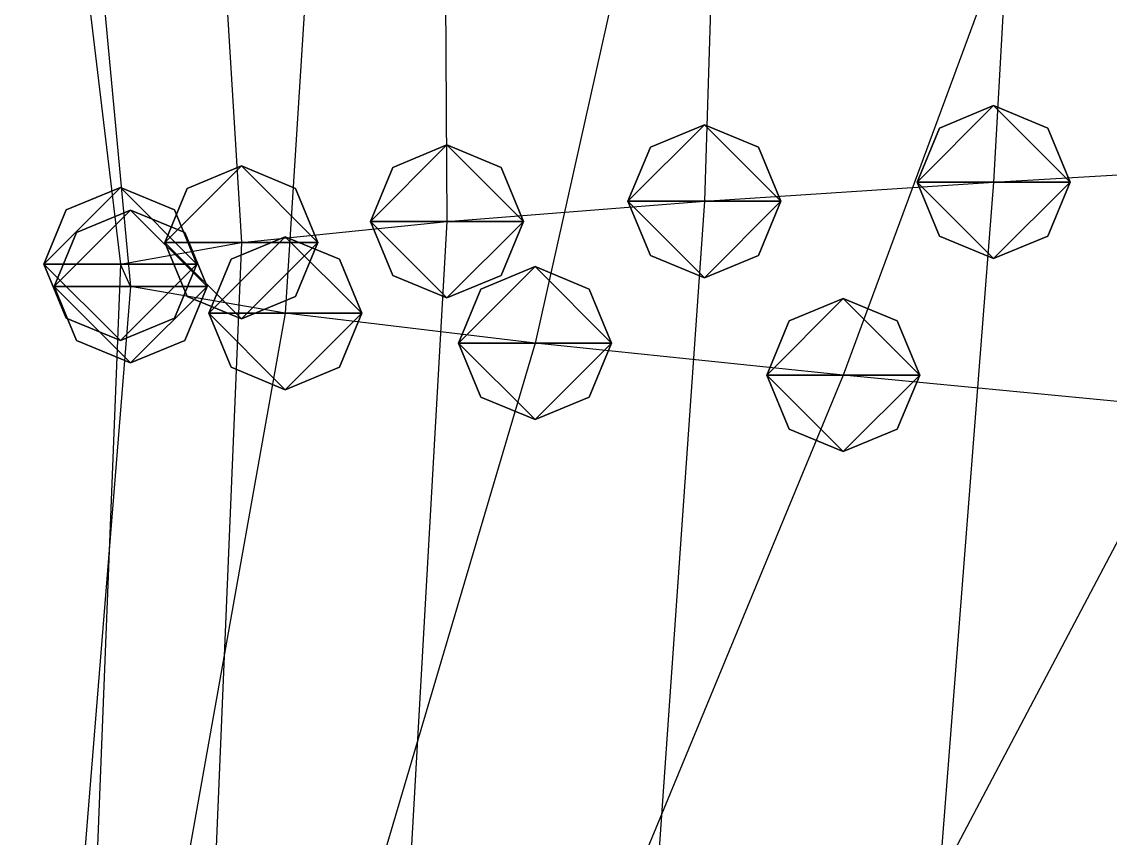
# Model space of a CAD drawing. Header units: metres. Extents: x -59 to 99, y -54 to 55.
# Drawn here: x -16.68 to -2.45, y 21.63 to 32.3 of the extents above; entities that cross this region are included whole.
import ezdxf

# ---------------------------------------------------------------- set-up
doc = ezdxf.new("R2010")
doc.units = ezdxf.units.M

msp = doc.modelspace()

# ---------------------------------------------------------------- linework, layer by layer
for p, q in [((-3.377554, 41.081455, -203.56642), (-3.979496, 30.20476, -207.3226)), ((-7.417652, 40.786324, -199.34677), (-7.759264, 29.95406, -203.74216)), ((-11.192436, 40.485794, -195.04546), (-11.125107, 29.69052, -199.97018)), ((-14.466915, 40.184166, -190.7228), (-13.812748, 29.416523, -196.03899)), ((-16.683697, 39.89329, -186.55563), (-15.394474, 29.13387, -191.98793)), ((-16.27594, 39.655373, -183.15163), (-15.260918, 28.84054, -187.794)), ((-12.561504, 39.2881, -177.89655), (-13.23872, 28.491318, -182.79968)), ((-7.56229, 38.872932, -171.95265), (-9.973629, 28.100323, -177.20122)), ((-1.9734879, 38.43674, -165.70898), (-5.944851, 27.682869, -171.22601)), ((-3.979496, 31.20476, -207.32243), (-4.6866026, 30.911867, -207.32248)), ((-3.979496, 31.20476, -207.32243), (-4.6866026, 30.911867, -207.32248)), ((-3.979496, 31.20476, -207.32243), (-4.6866026, 30.911867, -207.32248)), ((-3.979496, 31.20476, -207.32243), (-4.6866026, 30.911867, -207.32248)), ((-3.2723894, 30.911867, -207.32248), (-3.979496, 31.20476, -207.32243)), ((-3.2723894, 30.911867, -207.32248), (-3.979496, 31.20476, -207.32243)), ((-3.2723894, 30.911867, -207.32248), (-3.979496, 31.20476, -207.32243)), ((-3.2723894, 30.911867, -207.32248), (-3.979496, 31.20476, -207.32243)), ((-7.759264, 30.95406, -203.74199), (-8.466371, 30.661167, -203.74203)), ((-7.759264, 30.95406, -203.74199), (-8.466371, 30.661167, -203.74203)), ((-7.759264, 30.95406, -203.74199), (-8.466371, 30.661167, -203.74203)), ((-7.759264, 30.95406, -203.74199), (-8.466371, 30.661167, -203.74203)), ((-7.0521574, 30.661167, -203.74203), (-7.759264, 30.95406, -203.74199)), ((-7.0521574, 30.661167, -203.74203), (-7.759264, 30.95406, -203.74199)), ((-7.0521574, 30.661167, -203.74203), (-7.759264, 30.95406, -203.74199)), ((-7.0521574, 30.661167, -203.74203), (-7.759264, 30.95406, -203.74199)), ((-4.6866026, 30.911867, -207.32248), (-4.979496, 30.20476, -207.3226)), ((-4.6866026, 30.911867, -207.32248), (-4.979496, 30.20476, -207.3226)), ((-4.6866026, 30.911867, -207.32248), (-4.979496, 30.20476, -207.3226)), ((-4.6866026, 30.911867, -207.32248), (-4.979496, 30.20476, -207.3226)), ((-2.979496, 30.20476, -207.3226), (-3.2723894, 30.911867, -207.32248)), ((-2.979496, 30.20476, -207.3226), (-3.2723894, 30.911867, -207.32248)), ((-2.979496, 30.20476, -207.3226), (-3.2723894, 30.911867, -207.32248)), ((-2.979496, 30.20476, -207.3226), (-3.2723894, 30.911867, -207.32248)), ((-11.125107, 30.69052, -199.97002), (-11.832213, 30.397627, -199.97006)), ((-11.125107, 30.69052, -199.97002), (-11.832213, 30.397627, -199.97006)), ((-11.125107, 30.69052, -199.97002), (-11.832213, 30.397627, -199.97006)), ((-11.125107, 30.69052, -199.97002), (-11.832213, 30.397627, -199.97006)), ((-10.418, 30.397627, -199.97006), (-11.125107, 30.69052, -199.97002)), ((-10.418, 30.397627, -199.97006), (-11.125107, 30.69052, -199.97002)), ((-10.418, 30.397627, -199.97006), (-11.125107, 30.69052, -199.97002)), ((-10.418, 30.397627, -199.97006), (-11.125107, 30.69052, -199.97002)), ((-8.466371, 30.661167, -203.74203), (-8.759264, 29.95406, -203.74216)), ((-8.466371, 30.661167, -203.74203), (-8.759264, 29.95406, -203.74216)), ((-8.466371, 30.661167, -203.74203), (-8.759264, 29.95406, -203.74216)), ((-8.466371, 30.661167, -203.74203), (-8.759264, 29.95406, -203.74216)), ((-6.759264, 29.95406, -203.74216), (-7.0521574, 30.661167, -203.74203)), ((-6.759264, 29.95406, -203.74216), (-7.0521574, 30.661167, -203.74203)), ((-6.759264, 29.95406, -203.74216), (-7.0521574, 30.661167, -203.74203)), ((-6.759264, 29.95406, -203.74216), (-7.0521574, 30.661167, -203.74203)), ((-13.812748, 30.416523, -196.03882), (-14.519855, 30.12363, -196.03886)), ((-13.812748, 30.416523, -196.03882), (-14.519855, 30.12363, -196.03886)), ((-13.812748, 30.416523, -196.03882), (-14.519855, 30.12363, -196.03886)), ((-13.812748, 30.416523, -196.03882), (-14.519855, 30.12363, -196.03886)), ((-13.105641, 30.12363, -196.03886), (-13.812748, 30.416523, -196.03882)), ((-13.105641, 30.12363, -196.03886), (-13.812748, 30.416523, -196.03882)), ((-13.105641, 30.12363, -196.03886), (-13.812748, 30.416523, -196.03882)), ((-13.105641, 30.12363, -196.03886), (-13.812748, 30.416523, -196.03882)), ((-11.832213, 30.397627, -199.97006), (-12.125107, 29.69052, -199.97018)), ((-11.832213, 30.397627, -199.97006), (-12.125107, 29.69052, -199.97018)), ((-11.832213, 30.397627, -199.97006), (-12.125107, 29.69052, -199.97018)), ((-11.832213, 30.397627, -199.97006), (-12.125107, 29.69052, -199.97018)), ((-10.125107, 29.69052, -199.97018), (-10.418, 30.397627, -199.97006)), ((-10.125107, 29.69052, -199.97018), (-10.418, 30.397627, -199.97006)), ((-10.125107, 29.69052, -199.97018), (-10.418, 30.397627, -199.97006)), ((-10.125107, 29.69052, -199.97018), (-10.418, 30.397627, -199.97006)), ((-3.979496, 30.20476, -207.3226), (0.046682358, 30.439392, -210.67804)), ((-7.759264, 29.95406, -203.74216), (-3.979496, 30.20476, -207.3226)), ((-4.979496, 30.20476, -207.3226), (-4.6866026, 29.497652, -207.32272)), ((-4.979496, 30.20476, -207.3226), (-4.6866026, 29.497652, -207.32272)), ((-4.979496, 30.20476, -207.3226), (-4.6866026, 29.497652, -207.32272)), ((-4.979496, 30.20476, -207.3226), (-4.6866026, 29.497652, -207.32272)), ((-3.979496, 30.20476, -207.3226), (-4.827965, 19.344177, -211.30435)), ((-3.2723894, 29.497652, -207.32272), (-2.979496, 30.20476, -207.3226)), ((-3.2723894, 29.497652, -207.32272), (-2.979496, 30.20476, -207.3226)), ((-3.2723894, 29.497652, -207.32272), (-2.979496, 30.20476, -207.3226)), ((-3.2723894, 29.497652, -207.32272), (-2.979496, 30.20476, -207.3226)), ((-15.394474, 30.13387, -191.98776), (-16.101582, 29.840977, -191.98781)), ((-15.394474, 30.13387, -191.98776), (-16.101582, 29.840977, -191.98781)), ((-15.394474, 30.13387, -191.98776), (-16.101582, 29.840977, -191.98781)), ((-15.394474, 30.13387, -191.98776), (-16.101582, 29.840977, -191.98781)), ((-14.687367, 29.840977, -191.98781), (-15.394474, 30.13387, -191.98776)), ((-14.687367, 29.840977, -191.98781), (-15.394474, 30.13387, -191.98776)), ((-14.687367, 29.840977, -191.98781), (-15.394474, 30.13387, -191.98776)), ((-14.687367, 29.840977, -191.98781), (-15.394474, 30.13387, -191.98776)), ((-14.519855, 30.12363, -196.03886), (-14.812748, 29.416523, -196.03899)), ((-14.519855, 30.12363, -196.03886), (-14.812748, 29.416523, -196.03899)), ((-14.519855, 30.12363, -196.03886), (-14.812748, 29.416523, -196.03899)), ((-14.519855, 30.12363, -196.03886), (-14.812748, 29.416523, -196.03899)), ((-12.812748, 29.416523, -196.03899), (-13.105641, 30.12363, -196.03886)), ((-12.812748, 29.416523, -196.03899), (-13.105641, 30.12363, -196.03886)), ((-12.812748, 29.416523, -196.03899), (-13.105641, 30.12363, -196.03886)), ((-12.812748, 29.416523, -196.03899), (-13.105641, 30.12363, -196.03886)), ((-11.125107, 29.69052, -199.97018), (-7.759264, 29.95406, -203.74216)), ((-8.759264, 29.95406, -203.74216), (-8.466371, 29.246952, -203.74228)), ((-8.759264, 29.95406, -203.74216), (-8.466371, 29.246952, -203.74228)), ((-8.759264, 29.95406, -203.74216), (-8.466371, 29.246952, -203.74228)), ((-8.759264, 29.95406, -203.74216), (-8.466371, 29.246952, -203.74228)), ((-7.759264, 29.95406, -203.74216), (-8.514996, 19.135754, -208.32985)), ((-7.0521574, 29.246952, -203.74228), (-6.759264, 29.95406, -203.74216)), ((-7.0521574, 29.246952, -203.74228), (-6.759264, 29.95406, -203.74216)), ((-7.0521574, 29.246952, -203.74228), (-6.759264, 29.95406, -203.74216)), ((-7.0521574, 29.246952, -203.74228), (-6.759264, 29.95406, -203.74216)), ((-16.101582, 29.840977, -191.98781), (-16.394474, 29.13387, -191.98793)), ((-16.101582, 29.840977, -191.98781), (-16.394474, 29.13387, -191.98793)), ((-16.101582, 29.840977, -191.98781), (-16.394474, 29.13387, -191.98793)), ((-16.101582, 29.840977, -191.98781), (-16.394474, 29.13387, -191.98793)), ((-15.260918, 29.84054, -187.79384), (-15.968024, 29.547647, -187.79388)), ((-15.260918, 29.84054, -187.79384), (-15.968024, 29.547647, -187.79388)), ((-15.260918, 29.84054, -187.79384), (-15.968024, 29.547647, -187.79388)), ((-15.260918, 29.84054, -187.79384), (-15.968024, 29.547647, -187.79388)), ((-14.553811, 29.547647, -187.79388), (-15.260918, 29.84054, -187.79384)), ((-14.553811, 29.547647, -187.79388), (-15.260918, 29.84054, -187.79384)), ((-14.553811, 29.547647, -187.79388), (-15.260918, 29.84054, -187.79384)), ((-14.553811, 29.547647, -187.79388), (-15.260918, 29.84054, -187.79384)), ((-14.394474, 29.13387, -191.98793), (-14.687367, 29.840977, -191.98781)), ((-14.394474, 29.13387, -191.98793), (-14.687367, 29.840977, -191.98781)), ((-14.394474, 29.13387, -191.98793), (-14.687367, 29.840977, -191.98781)), ((-14.394474, 29.13387, -191.98793), (-14.687367, 29.840977, -191.98781)), ((-13.812748, 29.416523, -196.03899), (-11.125107, 29.69052, -199.97018)), ((-12.125107, 29.69052, -199.97018), (-11.832213, 28.983412, -199.9703)), ((-12.125107, 29.69052, -199.97018), (-11.832213, 28.983412, -199.9703)), ((-12.125107, 29.69052, -199.97018), (-11.832213, 28.983412, -199.9703)), ((-12.125107, 29.69052, -199.97018), (-11.832213, 28.983412, -199.9703)), ((-11.125107, 29.69052, -199.97018), (-11.736084, 18.907043, -205.05502)), ((-10.418, 28.983412, -199.9703), (-10.125107, 29.69052, -199.97018)), ((-10.418, 28.983412, -199.9703), (-10.125107, 29.69052, -199.97018)), ((-10.418, 28.983412, -199.9703), (-10.125107, 29.69052, -199.97018)), ((-10.418, 28.983412, -199.9703), (-10.125107, 29.69052, -199.97018)), ((-15.968024, 29.547647, -187.79388), (-16.260918, 28.84054, -187.794)), ((-15.968024, 29.547647, -187.79388), (-16.260918, 28.84054, -187.794)), ((-15.968024, 29.547647, -187.79388), (-16.260918, 28.84054, -187.794)), ((-15.968024, 29.547647, -187.79388), (-16.260918, 28.84054, -187.794)), ((-14.260918, 28.84054, -187.794), (-14.553811, 29.547647, -187.79388)), ((-14.260918, 28.84054, -187.794), (-14.553811, 29.547647, -187.79388)), ((-14.260918, 28.84054, -187.794), (-14.553811, 29.547647, -187.79388)), ((-14.260918, 28.84054, -187.794), (-14.553811, 29.547647, -187.79388)), ((-13.23872, 29.491318, -182.79951), (-13.945827, 29.198425, -182.79956)), ((-13.23872, 29.491318, -182.79951), (-13.945827, 29.198425, -182.79956)), ((-13.23872, 29.491318, -182.79951), (-13.945827, 29.198425, -182.79956)), ((-13.23872, 29.491318, -182.79951), (-13.945827, 29.198425, -182.79956)), ((-12.531613, 29.198425, -182.79956), (-13.23872, 29.491318, -182.79951)), ((-12.531613, 29.198425, -182.79956), (-13.23872, 29.491318, -182.79951)), ((-12.531613, 29.198425, -182.79956), (-13.23872, 29.491318, -182.79951)), ((-12.531613, 29.198425, -182.79956), (-13.23872, 29.491318, -182.79951)), ((-4.6866026, 29.497652, -207.32272), (-3.979496, 29.20476, -207.32277)), ((-4.6866026, 29.497652, -207.32272), (-3.979496, 29.20476, -207.32277)), ((-4.6866026, 29.497652, -207.32272), (-3.979496, 29.20476, -207.32277)), ((-4.6866026, 29.497652, -207.32272), (-3.979496, 29.20476, -207.32277)), ((-3.979496, 29.20476, -207.32277), (-3.2723894, 29.497652, -207.32272)), ((-3.979496, 29.20476, -207.32277), (-3.2723894, 29.497652, -207.32272)), ((-3.979496, 29.20476, -207.32277), (-3.2723894, 29.497652, -207.32272)), ((-3.979496, 29.20476, -207.32277), (-3.2723894, 29.497652, -207.32272)), ((-15.394474, 29.13387, -191.98793), (-13.812748, 29.416523, -196.03899)), ((-14.812748, 29.416523, -196.03899), (-14.519855, 28.709415, -196.03911)), ((-14.812748, 29.416523, -196.03899), (-14.519855, 28.709415, -196.03911)), ((-14.812748, 29.416523, -196.03899), (-14.519855, 28.709415, -196.03911)), ((-14.812748, 29.416523, -196.03899), (-14.519855, 28.709415, -196.03911)), ((-13.812748, 29.416523, -196.03899), (-14.264328, 18.657871, -201.47585)), ((-13.105641, 28.709415, -196.03911), (-12.812748, 29.416523, -196.03899)), ((-13.105641, 28.709415, -196.03911), (-12.812748, 29.416523, -196.03899)), ((-13.105641, 28.709415, -196.03911), (-12.812748, 29.416523, -196.03899)), ((-13.105641, 28.709415, -196.03911), (-12.812748, 29.416523, -196.03899)), ((-13.945827, 29.198425, -182.79956), (-14.23872, 28.491318, -182.79968)), ((-13.945827, 29.198425, -182.79956), (-14.23872, 28.491318, -182.79968)), ((-13.945827, 29.198425, -182.79956), (-14.23872, 28.491318, -182.79968)), ((-13.945827, 29.198425, -182.79956), (-14.23872, 28.491318, -182.79968)), ((-12.23872, 28.491318, -182.79968), (-12.531613, 29.198425, -182.79956)), ((-12.23872, 28.491318, -182.79968), (-12.531613, 29.198425, -182.79956)), ((-12.23872, 28.491318, -182.79968), (-12.531613, 29.198425, -182.79956)), ((-12.23872, 28.491318, -182.79968), (-12.531613, 29.198425, -182.79956)), ((-8.466371, 29.246952, -203.74228), (-7.759264, 28.95406, -203.74232)), ((-8.466371, 29.246952, -203.74228), (-7.759264, 28.95406, -203.74232)), ((-8.466371, 29.246952, -203.74228), (-7.759264, 28.95406, -203.74232)), ((-8.466371, 29.246952, -203.74228), (-7.759264, 28.95406, -203.74232)), ((-7.759264, 28.95406, -203.74232), (-7.0521574, 29.246952, -203.74228)), ((-7.759264, 28.95406, -203.74232), (-7.0521574, 29.246952, -203.74228)), ((-7.759264, 28.95406, -203.74232), (-7.0521574, 29.246952, -203.74228)), ((-7.759264, 28.95406, -203.74232), (-7.0521574, 29.246952, -203.74228)), ((-16.394474, 29.13387, -191.98793), (-16.101582, 28.426762, -191.98805)), ((-16.394474, 29.13387, -191.98793), (-16.101582, 28.426762, -191.98805)), ((-16.394474, 29.13387, -191.98793), (-16.101582, 28.426762, -191.98805)), ((-16.394474, 29.13387, -191.98793), (-16.101582, 28.426762, -191.98805)), ((-15.394474, 29.13387, -191.98793), (-15.820133, 18.38501, -197.56384)), ((-15.260918, 28.84054, -187.794), (-15.394474, 29.13387, -191.98793)), ((-14.687367, 28.426762, -191.98805), (-14.394474, 29.13387, -191.98793)), ((-14.687367, 28.426762, -191.98805), (-14.394474, 29.13387, -191.98793)), ((-14.687367, 28.426762, -191.98805), (-14.394474, 29.13387, -191.98793)), ((-14.687367, 28.426762, -191.98805), (-14.394474, 29.13387, -191.98793)), ((-9.973629, 29.100323, -177.20105), (-10.680736, 28.80743, -177.2011)), ((-9.973629, 29.100323, -177.20105), (-10.680736, 28.80743, -177.2011)), ((-9.973629, 29.100323, -177.20105), (-10.680736, 28.80743, -177.2011)), ((-9.973629, 29.100323, -177.20105), (-10.680736, 28.80743, -177.2011)), ((-9.266522, 28.80743, -177.2011), (-9.973629, 29.100323, -177.20105)), ((-9.266522, 28.80743, -177.2011), (-9.973629, 29.100323, -177.20105)), ((-9.266522, 28.80743, -177.2011), (-9.973629, 29.100323, -177.20105)), ((-9.266522, 28.80743, -177.2011), (-9.973629, 29.100323, -177.20105)), ((-11.832213, 28.983412, -199.9703), (-11.125107, 28.69052, -199.97035)), ((-11.832213, 28.983412, -199.9703), (-11.125107, 28.69052, -199.97035)), ((-11.832213, 28.983412, -199.9703), (-11.125107, 28.69052, -199.97035)), ((-11.832213, 28.983412, -199.9703), (-11.125107, 28.69052, -199.97035)), ((-11.125107, 28.69052, -199.97035), (-10.418, 28.983412, -199.9703)), ((-11.125107, 28.69052, -199.97035), (-10.418, 28.983412, -199.9703)), ((-11.125107, 28.69052, -199.97035), (-10.418, 28.983412, -199.9703)), ((-11.125107, 28.69052, -199.97035), (-10.418, 28.983412, -199.9703)), ((-16.260918, 28.84054, -187.794), (-15.968024, 28.133432, -187.79413)), ((-16.260918, 28.84054, -187.794), (-15.968024, 28.133432, -187.79413)), ((-16.260918, 28.84054, -187.794), (-15.968024, 28.133432, -187.79413)), ((-16.260918, 28.84054, -187.794), (-15.968024, 28.133432, -187.79413)), ((-15.260918, 28.84054, -187.794), (-16.133945, 18.082237, -193.2374)), ((-13.23872, 28.491318, -182.79968), (-15.260918, 28.84054, -187.794)), ((-14.553811, 28.133432, -187.79413), (-14.260918, 28.84054, -187.794)), ((-14.553811, 28.133432, -187.79413), (-14.260918, 28.84054, -187.794)), ((-14.553811, 28.133432, -187.79413), (-14.260918, 28.84054, -187.794)), ((-14.553811, 28.133432, -187.79413), (-14.260918, 28.84054, -187.794)), ((-10.680736, 28.80743, -177.2011), (-10.973629, 28.100323, -177.20122)), ((-10.680736, 28.80743, -177.2011), (-10.973629, 28.100323, -177.20122)), ((-10.680736, 28.80743, -177.2011), (-10.973629, 28.100323, -177.20122)), ((-10.680736, 28.80743, -177.2011), (-10.973629, 28.100323, -177.20122)), ((-8.973629, 28.100323, -177.20122), (-9.266522, 28.80743, -177.2011)), ((-8.973629, 28.100323, -177.20122), (-9.266522, 28.80743, -177.2011)), ((-8.973629, 28.100323, -177.20122), (-9.266522, 28.80743, -177.2011)), ((-8.973629, 28.100323, -177.20122), (-9.266522, 28.80743, -177.2011)), ((-14.519855, 28.709415, -196.03911), (-13.812748, 28.416523, -196.03915)), ((-14.519855, 28.709415, -196.03911), (-13.812748, 28.416523, -196.03915)), ((-14.519855, 28.709415, -196.03911), (-13.812748, 28.416523, -196.03915)), ((-14.519855, 28.709415, -196.03911), (-13.812748, 28.416523, -196.03915)), ((-13.812748, 28.416523, -196.03915), (-13.105641, 28.709415, -196.03911)), ((-13.812748, 28.416523, -196.03915), (-13.105641, 28.709415, -196.03911)), ((-13.812748, 28.416523, -196.03915), (-13.105641, 28.709415, -196.03911)), ((-13.812748, 28.416523, -196.03915), (-13.105641, 28.709415, -196.03911)), ((-5.944851, 28.682869, -171.22585), (-6.6519575, 28.389977, -171.22589)), ((-5.944851, 28.682869, -171.22585), (-6.6519575, 28.389977, -171.22589)), ((-5.944851, 28.682869, -171.22585), (-6.6519575, 28.389977, -171.22589)), ((-5.944851, 28.682869, -171.22585), (-6.6519575, 28.389977, -171.22589)), ((-5.2377443, 28.389977, -171.22589), (-5.944851, 28.682869, -171.22585)), ((-5.2377443, 28.389977, -171.22589), (-5.944851, 28.682869, -171.22585)), ((-5.2377443, 28.389977, -171.22589), (-5.944851, 28.682869, -171.22585)), ((-5.2377443, 28.389977, -171.22589), (-5.944851, 28.682869, -171.22585)), ((-13.23872, 28.491318, -182.79968), (-15.157955, 17.73732, -188.30759)), ((-14.23872, 28.491318, -182.79968), (-13.945827, 27.78421, -182.7998)), ((-14.23872, 28.491318, -182.79968), (-13.945827, 27.78421, -182.7998)), ((-14.23872, 28.491318, -182.79968), (-13.945827, 27.78421, -182.7998)), ((-14.23872, 28.491318, -182.79968), (-13.945827, 27.78421, -182.7998)), ((-9.973629, 28.100323, -177.20122), (-13.23872, 28.491318, -182.79968)), ((-12.531613, 27.78421, -182.7998), (-12.23872, 28.491318, -182.79968)), ((-12.531613, 27.78421, -182.7998), (-12.23872, 28.491318, -182.79968)), ((-12.531613, 27.78421, -182.7998), (-12.23872, 28.491318, -182.79968)), ((-12.531613, 27.78421, -182.7998), (-12.23872, 28.491318, -182.79968)), ((-16.101582, 28.426762, -191.98805), (-15.394474, 28.13387, -191.9881)), ((-16.101582, 28.426762, -191.98805), (-15.394474, 28.13387, -191.9881)), ((-16.101582, 28.426762, -191.98805), (-15.394474, 28.13387, -191.9881)), ((-16.101582, 28.426762, -191.98805), (-15.394474, 28.13387, -191.9881)), ((-15.394474, 28.13387, -191.9881), (-14.687367, 28.426762, -191.98805)), ((-15.394474, 28.13387, -191.9881), (-14.687367, 28.426762, -191.98805)), ((-15.394474, 28.13387, -191.9881), (-14.687367, 28.426762, -191.98805)), ((-15.394474, 28.13387, -191.9881), (-14.687367, 28.426762, -191.98805)), ((-6.6519575, 28.389977, -171.22589), (-6.944851, 27.682869, -171.22601)), ((-6.6519575, 28.389977, -171.22589), (-6.944851, 27.682869, -171.22601)), ((-6.6519575, 28.389977, -171.22589), (-6.944851, 27.682869, -171.22601)), ((-6.6519575, 28.389977, -171.22589), (-6.944851, 27.682869, -171.22601)), ((-4.944851, 27.682869, -171.22601), (-5.2377443, 28.389977, -171.22589)), ((-4.944851, 27.682869, -171.22601), (-5.2377443, 28.389977, -171.22589)), ((-4.944851, 27.682869, -171.22601), (-5.2377443, 28.389977, -171.22589)), ((-4.944851, 27.682869, -171.22601), (-5.2377443, 28.389977, -171.22589)), ((-15.968024, 28.133432, -187.79413), (-15.260918, 27.84054, -187.79417)), ((-15.968024, 28.133432, -187.79413), (-15.260918, 27.84054, -187.79417)), ((-15.968024, 28.133432, -187.79413), (-15.260918, 27.84054, -187.79417)), ((-15.968024, 28.133432, -187.79413), (-15.260918, 27.84054, -187.79417)), ((-15.260918, 27.84054, -187.79417), (-14.553811, 28.133432, -187.79413)), ((-15.260918, 27.84054, -187.79417), (-14.553811, 28.133432, -187.79413)), ((-15.260918, 27.84054, -187.79417), (-14.553811, 28.133432, -187.79413)), ((-15.260918, 27.84054, -187.79417), (-14.553811, 28.133432, -187.79413)), ((-9.973629, 28.100323, -177.20122), (-13.147415, 17.354546, -182.82735)), ((-10.973629, 28.100323, -177.20122), (-10.680736, 27.393215, -177.20134)), ((-10.973629, 28.100323, -177.20122), (-10.680736, 27.393215, -177.20134)), ((-10.973629, 28.100323, -177.20122), (-10.680736, 27.393215, -177.20134)), ((-10.973629, 28.100323, -177.20122), (-10.680736, 27.393215, -177.20134)), ((-5.944851, 27.682869, -171.22601), (-9.973629, 28.100323, -177.20122)), ((-9.266522, 27.393215, -177.20134), (-8.973629, 28.100323, -177.20122)), ((-9.266522, 27.393215, -177.20134), (-8.973629, 28.100323, -177.20122)), ((-9.266522, 27.393215, -177.20134), (-8.973629, 28.100323, -177.20122)), ((-9.266522, 27.393215, -177.20134), (-8.973629, 28.100323, -177.20122)), ((-13.945827, 27.78421, -182.7998), (-13.23872, 27.491318, -182.79985)), ((-13.945827, 27.78421, -182.7998), (-13.23872, 27.491318, -182.79985)), ((-13.945827, 27.78421, -182.7998), (-13.23872, 27.491318, -182.79985)), ((-13.945827, 27.78421, -182.7998), (-13.23872, 27.491318, -182.79985)), ((-13.23872, 27.491318, -182.79985), (-12.531613, 27.78421, -182.7998)), ((-13.23872, 27.491318, -182.79985), (-12.531613, 27.78421, -182.7998)), ((-13.23872, 27.491318, -182.79985), (-12.531613, 27.78421, -182.7998)), ((-13.23872, 27.491318, -182.79985), (-12.531613, 27.78421, -182.7998)), ((-5.944851, 27.682869, -171.22601), (-10.388176, 16.943497, -176.94423)), ((-6.944851, 27.682869, -171.22601), (-6.6519575, 26.975761, -171.22614)), ((-6.944851, 27.682869, -171.22601), (-6.6519575, 26.975761, -171.22614)), ((-6.944851, 27.682869, -171.22601), (-6.6519575, 26.975761, -171.22614)), ((-6.944851, 27.682869, -171.22601), (-6.6519575, 26.975761, -171.22614)), ((-1.4426441, 27.250801, -165.05103), (-5.944851, 27.682869, -171.22601)), ((-5.2377443, 26.975761, -171.22614), (-4.944851, 27.682869, -171.22601)), ((-5.2377443, 26.975761, -171.22614), (-4.944851, 27.682869, -171.22601)), ((-5.2377443, 26.975761, -171.22614), (-4.944851, 27.682869, -171.22601)), ((-5.2377443, 26.975761, -171.22614), (-4.944851, 27.682869, -171.22601)), ((-10.680736, 27.393215, -177.20134), (-9.973629, 27.100323, -177.20139)), ((-10.680736, 27.393215, -177.20134), (-9.973629, 27.100323, -177.20139)), ((-10.680736, 27.393215, -177.20134), (-9.973629, 27.100323, -177.20139)), ((-10.680736, 27.393215, -177.20134), (-9.973629, 27.100323, -177.20139)), ((-9.973629, 27.100323, -177.20139), (-9.266522, 27.393215, -177.20134)), ((-9.973629, 27.100323, -177.20139), (-9.266522, 27.393215, -177.20134)), ((-9.973629, 27.100323, -177.20139), (-9.266522, 27.393215, -177.20134)), ((-9.973629, 27.100323, -177.20139), (-9.266522, 27.393215, -177.20134)), ((-1.4426441, 27.250801, -165.05103), (-7.1069126, 16.515179, -170.82545)), ((-6.6519575, 26.975761, -171.22614), (-5.944851, 26.682869, -171.22618)), ((-6.6519575, 26.975761, -171.22614), (-5.944851, 26.682869, -171.22618)), ((-6.6519575, 26.975761, -171.22614), (-5.944851, 26.682869, -171.22618)), ((-6.6519575, 26.975761, -171.22614), (-5.944851, 26.682869, -171.22618)), ((-5.944851, 26.682869, -171.22618), (-5.2377443, 26.975761, -171.22614)), ((-5.944851, 26.682869, -171.22618), (-5.2377443, 26.975761, -171.22614)), ((-5.944851, 26.682869, -171.22618), (-5.2377443, 26.975761, -171.22614)), ((-5.944851, 26.682869, -171.22618), (-5.2377443, 26.975761, -171.22614))]:
    msp.add_line(p, q)
for points in [[(-4.979496, 30.20476, -207.3226), (-4.6866026, 30.911867, -207.32248), (-3.979496, 31.20476, -207.32243), (-3.979396, 31.204859, -207.32233)], [(-4.979496, 30.20476, -207.3226), (-4.6866026, 30.911867, -207.32248), (-3.979496, 31.20476, -207.32243), (-3.979396, 31.204859, -207.32233)], [(-4.979496, 30.20476, -207.3226), (-4.6866026, 30.911867, -207.32248), (-3.979496, 31.20476, -207.32243), (-3.979396, 31.204859, -207.32233)], [(-4.979496, 30.20476, -207.3226), (-4.6866026, 30.911867, -207.32248), (-3.979496, 31.20476, -207.32243), (-3.979396, 31.204859, -207.32233)], [(-4.979496, 30.20476, -207.3226), (-3.979496, 31.20476, -207.32243), (-2.979496, 30.20476, -207.3226), (-2.979396, 30.204859, -207.3225)], [(-4.979496, 30.20476, -207.3226), (-3.979496, 31.20476, -207.32243), (-2.979496, 30.20476, -207.3226), (-2.979396, 30.204859, -207.3225)], [(-4.979496, 30.20476, -207.3226), (-3.979496, 31.20476, -207.32243), (-2.979496, 30.20476, -207.3226), (-2.979396, 30.204859, -207.3225)], [(-4.979496, 30.20476, -207.3226), (-3.979496, 31.20476, -207.32243), (-2.979496, 30.20476, -207.3226), (-2.979396, 30.204859, -207.3225)], [(-3.979496, 31.20476, -207.32243), (-3.2723894, 30.911867, -207.32248), (-2.979496, 30.20476, -207.3226), (-2.979396, 30.204859, -207.3225)], [(-3.979496, 31.20476, -207.32243), (-3.2723894, 30.911867, -207.32248), (-2.979496, 30.20476, -207.3226), (-2.979396, 30.204859, -207.3225)], [(-3.979496, 31.20476, -207.32243), (-3.2723894, 30.911867, -207.32248), (-2.979496, 30.20476, -207.3226), (-2.979396, 30.204859, -207.3225)], [(-3.979496, 31.20476, -207.32243), (-3.2723894, 30.911867, -207.32248), (-2.979496, 30.20476, -207.3226), (-2.979396, 30.204859, -207.3225)], [(-8.759264, 29.95406, -203.74216), (-8.466371, 30.661167, -203.74203), (-7.759264, 30.95406, -203.74199), (-7.759164, 30.954159, -203.74188)], [(-8.759264, 29.95406, -203.74216), (-8.466371, 30.661167, -203.74203), (-7.759264, 30.95406, -203.74199), (-7.759164, 30.954159, -203.74188)], [(-8.759264, 29.95406, -203.74216), (-8.466371, 30.661167, -203.74203), (-7.759264, 30.95406, -203.74199), (-7.759164, 30.954159, -203.74188)], [(-8.759264, 29.95406, -203.74216), (-8.466371, 30.661167, -203.74203), (-7.759264, 30.95406, -203.74199), (-7.759164, 30.954159, -203.74188)], [(-8.759264, 29.95406, -203.74216), (-7.759264, 30.95406, -203.74199), (-6.759264, 29.95406, -203.74216), (-6.759164, 29.954159, -203.74205)], [(-8.759264, 29.95406, -203.74216), (-7.759264, 30.95406, -203.74199), (-6.759264, 29.95406, -203.74216), (-6.759164, 29.954159, -203.74205)], [(-8.759264, 29.95406, -203.74216), (-7.759264, 30.95406, -203.74199), (-6.759264, 29.95406, -203.74216), (-6.759164, 29.954159, -203.74205)], [(-8.759264, 29.95406, -203.74216), (-7.759264, 30.95406, -203.74199), (-6.759264, 29.95406, -203.74216), (-6.759164, 29.954159, -203.74205)], [(-7.759264, 30.95406, -203.74199), (-7.0521574, 30.661167, -203.74203), (-6.759264, 29.95406, -203.74216), (-6.759164, 29.954159, -203.74205)], [(-7.759264, 30.95406, -203.74199), (-7.0521574, 30.661167, -203.74203), (-6.759264, 29.95406, -203.74216), (-6.759164, 29.954159, -203.74205)], [(-7.759264, 30.95406, -203.74199), (-7.0521574, 30.661167, -203.74203), (-6.759264, 29.95406, -203.74216), (-6.759164, 29.954159, -203.74205)], [(-7.759264, 30.95406, -203.74199), (-7.0521574, 30.661167, -203.74203), (-6.759264, 29.95406, -203.74216), (-6.759164, 29.954159, -203.74205)], [(-12.125107, 29.69052, -199.97018), (-11.832213, 30.397627, -199.97006), (-11.125107, 30.69052, -199.97002), (-11.125007, 30.690619, -199.96991)], [(-12.125107, 29.69052, -199.97018), (-11.832213, 30.397627, -199.97006), (-11.125107, 30.69052, -199.97002), (-11.125007, 30.690619, -199.96991)], [(-12.125107, 29.69052, -199.97018), (-11.832213, 30.397627, -199.97006), (-11.125107, 30.69052, -199.97002), (-11.125007, 30.690619, -199.96991)], [(-12.125107, 29.69052, -199.97018), (-11.832213, 30.397627, -199.97006), (-11.125107, 30.69052, -199.97002), (-11.125007, 30.690619, -199.96991)], [(-12.125107, 29.69052, -199.97018), (-11.125107, 30.69052, -199.97002), (-10.125107, 29.69052, -199.97018), (-10.125007, 29.690619, -199.97008)], [(-12.125107, 29.69052, -199.97018), (-11.125107, 30.69052, -199.97002), (-10.125107, 29.69052, -199.97018), (-10.125007, 29.690619, -199.97008)], [(-12.125107, 29.69052, -199.97018), (-11.125107, 30.69052, -199.97002), (-10.125107, 29.69052, -199.97018), (-10.125007, 29.690619, -199.97008)], [(-12.125107, 29.69052, -199.97018), (-11.125107, 30.69052, -199.97002), (-10.125107, 29.69052, -199.97018), (-10.125007, 29.690619, -199.97008)], [(-11.125107, 30.69052, -199.97002), (-10.418, 30.397627, -199.97006), (-10.125107, 29.69052, -199.97018), (-10.125007, 29.690619, -199.97008)], [(-11.125107, 30.69052, -199.97002), (-10.418, 30.397627, -199.97006), (-10.125107, 29.69052, -199.97018), (-10.125007, 29.690619, -199.97008)], [(-11.125107, 30.69052, -199.97002), (-10.418, 30.397627, -199.97006), (-10.125107, 29.69052, -199.97018), (-10.125007, 29.690619, -199.97008)], [(-11.125107, 30.69052, -199.97002), (-10.418, 30.397627, -199.97006), (-10.125107, 29.69052, -199.97018), (-10.125007, 29.690619, -199.97008)], [(-14.812748, 29.416523, -196.03899), (-14.519855, 30.12363, -196.03886), (-13.812748, 30.416523, -196.03882), (-13.812648, 30.416622, -196.03871)], [(-14.812748, 29.416523, -196.03899), (-14.519855, 30.12363, -196.03886), (-13.812748, 30.416523, -196.03882), (-13.812648, 30.416622, -196.03871)], [(-14.812748, 29.416523, -196.03899), (-14.519855, 30.12363, -196.03886), (-13.812748, 30.416523, -196.03882), (-13.812648, 30.416622, -196.03871)], [(-14.812748, 29.416523, -196.03899), (-14.519855, 30.12363, -196.03886), (-13.812748, 30.416523, -196.03882), (-13.812648, 30.416622, -196.03871)], [(-14.812748, 29.416523, -196.03899), (-13.812748, 30.416523, -196.03882), (-12.812748, 29.416523, -196.03899), (-12.812648, 29.416622, -196.03888)], [(-14.812748, 29.416523, -196.03899), (-13.812748, 30.416523, -196.03882), (-12.812748, 29.416523, -196.03899), (-12.812648, 29.416622, -196.03888)], [(-14.812748, 29.416523, -196.03899), (-13.812748, 30.416523, -196.03882), (-12.812748, 29.416523, -196.03899), (-12.812648, 29.416622, -196.03888)], [(-14.812748, 29.416523, -196.03899), (-13.812748, 30.416523, -196.03882), (-12.812748, 29.416523, -196.03899), (-12.812648, 29.416622, -196.03888)], [(-13.812748, 30.416523, -196.03882), (-13.105641, 30.12363, -196.03886), (-12.812748, 29.416523, -196.03899), (-12.812648, 29.416622, -196.03888)], [(-13.812748, 30.416523, -196.03882), (-13.105641, 30.12363, -196.03886), (-12.812748, 29.416523, -196.03899), (-12.812648, 29.416622, -196.03888)], [(-13.812748, 30.416523, -196.03882), (-13.105641, 30.12363, -196.03886), (-12.812748, 29.416523, -196.03899), (-12.812648, 29.416622, -196.03888)], [(-13.812748, 30.416523, -196.03882), (-13.105641, 30.12363, -196.03886), (-12.812748, 29.416523, -196.03899), (-12.812648, 29.416622, -196.03888)], [(-3.979496, 29.20476, -207.32277), (-4.6866026, 29.497652, -207.32272), (-4.979496, 30.20476, -207.3226), (-4.979396, 30.204859, -207.3225)], [(-2.979496, 30.20476, -207.3226), (-3.979496, 29.20476, -207.32277), (-4.979496, 30.20476, -207.3226), (-4.979396, 30.204859, -207.3225)], [(-3.979496, 29.20476, -207.32277), (-4.6866026, 29.497652, -207.32272), (-4.979496, 30.20476, -207.3226), (-4.979396, 30.204859, -207.3225)], [(-2.979496, 30.20476, -207.3226), (-3.979496, 29.20476, -207.32277), (-4.979496, 30.20476, -207.3226), (-4.979396, 30.204859, -207.3225)], [(-3.979496, 29.20476, -207.32277), (-4.6866026, 29.497652, -207.32272), (-4.979496, 30.20476, -207.3226), (-4.979396, 30.204859, -207.3225)], [(-2.979496, 30.20476, -207.3226), (-3.979496, 29.20476, -207.32277), (-4.979496, 30.20476, -207.3226), (-4.979396, 30.204859, -207.3225)], [(-3.979496, 29.20476, -207.32277), (-4.6866026, 29.497652, -207.32272), (-4.979496, 30.20476, -207.3226), (-4.979396, 30.204859, -207.3225)], [(-2.979496, 30.20476, -207.3226), (-3.979496, 29.20476, -207.32277), (-4.979496, 30.20476, -207.3226), (-4.979396, 30.204859, -207.3225)], [(-2.979496, 30.20476, -207.3226), (-3.2723894, 29.497652, -207.32272), (-3.979496, 29.20476, -207.32277), (-3.979396, 29.204859, -207.32266)], [(-2.979496, 30.20476, -207.3226), (-3.2723894, 29.497652, -207.32272), (-3.979496, 29.20476, -207.32277), (-3.979396, 29.204859, -207.32266)], [(-2.979496, 30.20476, -207.3226), (-3.2723894, 29.497652, -207.32272), (-3.979496, 29.20476, -207.32277), (-3.979396, 29.204859, -207.32266)], [(-2.979496, 30.20476, -207.3226), (-3.2723894, 29.497652, -207.32272), (-3.979496, 29.20476, -207.32277), (-3.979396, 29.204859, -207.32266)], [(-16.394474, 29.13387, -191.98793), (-16.101582, 29.840977, -191.98781), (-15.394474, 30.13387, -191.98776), (-15.394374, 30.133968, -191.98766)], [(-16.394474, 29.13387, -191.98793), (-16.101582, 29.840977, -191.98781), (-15.394474, 30.13387, -191.98776), (-15.394374, 30.133968, -191.98766)], [(-16.394474, 29.13387, -191.98793), (-16.101582, 29.840977, -191.98781), (-15.394474, 30.13387, -191.98776), (-15.394374, 30.133968, -191.98766)], [(-16.394474, 29.13387, -191.98793), (-16.101582, 29.840977, -191.98781), (-15.394474, 30.13387, -191.98776), (-15.394374, 30.133968, -191.98766)], [(-16.394474, 29.13387, -191.98793), (-15.394474, 30.13387, -191.98776), (-14.394474, 29.13387, -191.98793), (-14.394374, 29.133968, -191.98782)], [(-16.394474, 29.13387, -191.98793), (-15.394474, 30.13387, -191.98776), (-14.394474, 29.13387, -191.98793), (-14.394374, 29.133968, -191.98782)], [(-16.394474, 29.13387, -191.98793), (-15.394474, 30.13387, -191.98776), (-14.394474, 29.13387, -191.98793), (-14.394374, 29.133968, -191.98782)], [(-16.394474, 29.13387, -191.98793), (-15.394474, 30.13387, -191.98776), (-14.394474, 29.13387, -191.98793), (-14.394374, 29.133968, -191.98782)], [(-15.394474, 30.13387, -191.98776), (-14.687367, 29.840977, -191.98781), (-14.394474, 29.13387, -191.98793), (-14.394374, 29.133968, -191.98782)], [(-15.394474, 30.13387, -191.98776), (-14.687367, 29.840977, -191.98781), (-14.394474, 29.13387, -191.98793), (-14.394374, 29.133968, -191.98782)], [(-15.394474, 30.13387, -191.98776), (-14.687367, 29.840977, -191.98781), (-14.394474, 29.13387, -191.98793), (-14.394374, 29.133968, -191.98782)], [(-15.394474, 30.13387, -191.98776), (-14.687367, 29.840977, -191.98781), (-14.394474, 29.13387, -191.98793), (-14.394374, 29.133968, -191.98782)], [(-7.759264, 28.95406, -203.74232), (-8.466371, 29.246952, -203.74228), (-8.759264, 29.95406, -203.74216), (-8.759164, 29.954159, -203.74205)], [(-6.759264, 29.95406, -203.74216), (-7.759264, 28.95406, -203.74232), (-8.759264, 29.95406, -203.74216), (-8.759164, 29.954159, -203.74205)], [(-7.759264, 28.95406, -203.74232), (-8.466371, 29.246952, -203.74228), (-8.759264, 29.95406, -203.74216), (-8.759164, 29.954159, -203.74205)], [(-6.759264, 29.95406, -203.74216), (-7.759264, 28.95406, -203.74232), (-8.759264, 29.95406, -203.74216), (-8.759164, 29.954159, -203.74205)], [(-7.759264, 28.95406, -203.74232), (-8.466371, 29.246952, -203.74228), (-8.759264, 29.95406, -203.74216), (-8.759164, 29.954159, -203.74205)], [(-6.759264, 29.95406, -203.74216), (-7.759264, 28.95406, -203.74232), (-8.759264, 29.95406, -203.74216), (-8.759164, 29.954159, -203.74205)], [(-7.759264, 28.95406, -203.74232), (-8.466371, 29.246952, -203.74228), (-8.759264, 29.95406, -203.74216), (-8.759164, 29.954159, -203.74205)], [(-6.759264, 29.95406, -203.74216), (-7.759264, 28.95406, -203.74232), (-8.759264, 29.95406, -203.74216), (-8.759164, 29.954159, -203.74205)], [(-6.759264, 29.95406, -203.74216), (-7.0521574, 29.246952, -203.74228), (-7.759264, 28.95406, -203.74232), (-7.759164, 28.954159, -203.74222)], [(-6.759264, 29.95406, -203.74216), (-7.0521574, 29.246952, -203.74228), (-7.759264, 28.95406, -203.74232), (-7.759164, 28.954159, -203.74222)], [(-6.759264, 29.95406, -203.74216), (-7.0521574, 29.246952, -203.74228), (-7.759264, 28.95406, -203.74232), (-7.759164, 28.954159, -203.74222)], [(-6.759264, 29.95406, -203.74216), (-7.0521574, 29.246952, -203.74228), (-7.759264, 28.95406, -203.74232), (-7.759164, 28.954159, -203.74222)], [(-16.260918, 28.84054, -187.794), (-15.968024, 29.547647, -187.79388), (-15.260918, 29.84054, -187.79384), (-15.260818, 29.84064, -187.79373)], [(-16.260918, 28.84054, -187.794), (-15.968024, 29.547647, -187.79388), (-15.260918, 29.84054, -187.79384), (-15.260818, 29.84064, -187.79373)], [(-16.260918, 28.84054, -187.794), (-15.968024, 29.547647, -187.79388), (-15.260918, 29.84054, -187.79384), (-15.260818, 29.84064, -187.79373)], [(-16.260918, 28.84054, -187.794), (-15.968024, 29.547647, -187.79388), (-15.260918, 29.84054, -187.79384), (-15.260818, 29.84064, -187.79373)], [(-16.260918, 28.84054, -187.794), (-15.260918, 29.84054, -187.79384), (-14.260918, 28.84054, -187.794), (-14.260818, 28.84064, -187.7939)], [(-16.260918, 28.84054, -187.794), (-15.260918, 29.84054, -187.79384), (-14.260918, 28.84054, -187.794), (-14.260818, 28.84064, -187.7939)], [(-16.260918, 28.84054, -187.794), (-15.260918, 29.84054, -187.79384), (-14.260918, 28.84054, -187.794), (-14.260818, 28.84064, -187.7939)], [(-16.260918, 28.84054, -187.794), (-15.260918, 29.84054, -187.79384), (-14.260918, 28.84054, -187.794), (-14.260818, 28.84064, -187.7939)], [(-15.260918, 29.84054, -187.79384), (-14.553811, 29.547647, -187.79388), (-14.260918, 28.84054, -187.794), (-14.260818, 28.84064, -187.7939)], [(-15.260918, 29.84054, -187.79384), (-14.553811, 29.547647, -187.79388), (-14.260918, 28.84054, -187.794), (-14.260818, 28.84064, -187.7939)], [(-15.260918, 29.84054, -187.79384), (-14.553811, 29.547647, -187.79388), (-14.260918, 28.84054, -187.794), (-14.260818, 28.84064, -187.7939)], [(-15.260918, 29.84054, -187.79384), (-14.553811, 29.547647, -187.79388), (-14.260918, 28.84054, -187.794), (-14.260818, 28.84064, -187.7939)], [(-11.125107, 28.69052, -199.97035), (-11.832213, 28.983412, -199.9703), (-12.125107, 29.69052, -199.97018), (-12.125007, 29.690619, -199.97008)], [(-10.125107, 29.69052, -199.97018), (-11.125107, 28.69052, -199.97035), (-12.125107, 29.69052, -199.97018), (-12.125007, 29.690619, -199.97008)], [(-11.125107, 28.69052, -199.97035), (-11.832213, 28.983412, -199.9703), (-12.125107, 29.69052, -199.97018), (-12.125007, 29.690619, -199.97008)], [(-10.125107, 29.69052, -199.97018), (-11.125107, 28.69052, -199.97035), (-12.125107, 29.69052, -199.97018), (-12.125007, 29.690619, -199.97008)], [(-11.125107, 28.69052, -199.97035), (-11.832213, 28.983412, -199.9703), (-12.125107, 29.69052, -199.97018), (-12.125007, 29.690619, -199.97008)], [(-10.125107, 29.69052, -199.97018), (-11.125107, 28.69052, -199.97035), (-12.125107, 29.69052, -199.97018), (-12.125007, 29.690619, -199.97008)], [(-11.125107, 28.69052, -199.97035), (-11.832213, 28.983412, -199.9703), (-12.125107, 29.69052, -199.97018), (-12.125007, 29.690619, -199.97008)], [(-10.125107, 29.69052, -199.97018), (-11.125107, 28.69052, -199.97035), (-12.125107, 29.69052, -199.97018), (-12.125007, 29.690619, -199.97008)], [(-10.125107, 29.69052, -199.97018), (-10.418, 28.983412, -199.9703), (-11.125107, 28.69052, -199.97035), (-11.125007, 28.690619, -199.97025)], [(-10.125107, 29.69052, -199.97018), (-10.418, 28.983412, -199.9703), (-11.125107, 28.69052, -199.97035), (-11.125007, 28.690619, -199.97025)], [(-10.125107, 29.69052, -199.97018), (-10.418, 28.983412, -199.9703), (-11.125107, 28.69052, -199.97035), (-11.125007, 28.690619, -199.97025)], [(-10.125107, 29.69052, -199.97018), (-10.418, 28.983412, -199.9703), (-11.125107, 28.69052, -199.97035), (-11.125007, 28.690619, -199.97025)], [(-14.23872, 28.491318, -182.79968), (-13.945827, 29.198425, -182.79956), (-13.23872, 29.491318, -182.79951), (-13.23862, 29.491417, -182.79941)], [(-14.23872, 28.491318, -182.79968), (-13.945827, 29.198425, -182.79956), (-13.23872, 29.491318, -182.79951), (-13.23862, 29.491417, -182.79941)], [(-14.23872, 28.491318, -182.79968), (-13.945827, 29.198425, -182.79956), (-13.23872, 29.491318, -182.79951), (-13.23862, 29.491417, -182.79941)], [(-14.23872, 28.491318, -182.79968), (-13.945827, 29.198425, -182.79956), (-13.23872, 29.491318, -182.79951), (-13.23862, 29.491417, -182.79941)], [(-14.23872, 28.491318, -182.79968), (-13.23872, 29.491318, -182.79951), (-12.23872, 28.491318, -182.79968), (-12.23862, 28.491417, -182.79958)], [(-14.23872, 28.491318, -182.79968), (-13.23872, 29.491318, -182.79951), (-12.23872, 28.491318, -182.79968), (-12.23862, 28.491417, -182.79958)], [(-14.23872, 28.491318, -182.79968), (-13.23872, 29.491318, -182.79951), (-12.23872, 28.491318, -182.79968), (-12.23862, 28.491417, -182.79958)], [(-14.23872, 28.491318, -182.79968), (-13.23872, 29.491318, -182.79951), (-12.23872, 28.491318, -182.79968), (-12.23862, 28.491417, -182.79958)], [(-13.23872, 29.491318, -182.79951), (-12.531613, 29.198425, -182.79956), (-12.23872, 28.491318, -182.79968), (-12.23862, 28.491417, -182.79958)], [(-13.23872, 29.491318, -182.79951), (-12.531613, 29.198425, -182.79956), (-12.23872, 28.491318, -182.79968), (-12.23862, 28.491417, -182.79958)], [(-13.23872, 29.491318, -182.79951), (-12.531613, 29.198425, -182.79956), (-12.23872, 28.491318, -182.79968), (-12.23862, 28.491417, -182.79958)], [(-13.23872, 29.491318, -182.79951), (-12.531613, 29.198425, -182.79956), (-12.23872, 28.491318, -182.79968), (-12.23862, 28.491417, -182.79958)], [(-13.812748, 28.416523, -196.03915), (-14.519855, 28.709415, -196.03911), (-14.812748, 29.416523, -196.03899), (-14.812648, 29.416622, -196.03888)], [(-12.812748, 29.416523, -196.03899), (-13.812748, 28.416523, -196.03915), (-14.812748, 29.416523, -196.03899), (-14.812648, 29.416622, -196.03888)], [(-13.812748, 28.416523, -196.03915), (-14.519855, 28.709415, -196.03911), (-14.812748, 29.416523, -196.03899), (-14.812648, 29.416622, -196.03888)], [(-12.812748, 29.416523, -196.03899), (-13.812748, 28.416523, -196.03915), (-14.812748, 29.416523, -196.03899), (-14.812648, 29.416622, -196.03888)], [(-13.812748, 28.416523, -196.03915), (-14.519855, 28.709415, -196.03911), (-14.812748, 29.416523, -196.03899), (-14.812648, 29.416622, -196.03888)], [(-12.812748, 29.416523, -196.03899), (-13.812748, 28.416523, -196.03915), (-14.812748, 29.416523, -196.03899), (-14.812648, 29.416622, -196.03888)], [(-13.812748, 28.416523, -196.03915), (-14.519855, 28.709415, -196.03911), (-14.812748, 29.416523, -196.03899), (-14.812648, 29.416622, -196.03888)], [(-12.812748, 29.416523, -196.03899), (-13.812748, 28.416523, -196.03915), (-14.812748, 29.416523, -196.03899), (-14.812648, 29.416622, -196.03888)], [(-12.812748, 29.416523, -196.03899), (-13.105641, 28.709415, -196.03911), (-13.812748, 28.416523, -196.03915), (-13.812648, 28.416622, -196.03905)], [(-12.812748, 29.416523, -196.03899), (-13.105641, 28.709415, -196.03911), (-13.812748, 28.416523, -196.03915), (-13.812648, 28.416622, -196.03905)], [(-12.812748, 29.416523, -196.03899), (-13.105641, 28.709415, -196.03911), (-13.812748, 28.416523, -196.03915), (-13.812648, 28.416622, -196.03905)], [(-12.812748, 29.416523, -196.03899), (-13.105641, 28.709415, -196.03911), (-13.812748, 28.416523, -196.03915), (-13.812648, 28.416622, -196.03905)], [(-15.394474, 28.13387, -191.9881), (-16.101582, 28.426762, -191.98805), (-16.394474, 29.13387, -191.98793), (-16.394375, 29.133968, -191.98782)], [(-14.394474, 29.13387, -191.98793), (-15.394474, 28.13387, -191.9881), (-16.394474, 29.13387, -191.98793), (-16.394375, 29.133968, -191.98782)], [(-15.394474, 28.13387, -191.9881), (-16.101582, 28.426762, -191.98805), (-16.394474, 29.13387, -191.98793), (-16.394375, 29.133968, -191.98782)], [(-14.394474, 29.13387, -191.98793), (-15.394474, 28.13387, -191.9881), (-16.394474, 29.13387, -191.98793), (-16.394375, 29.133968, -191.98782)], [(-15.394474, 28.13387, -191.9881), (-16.101582, 28.426762, -191.98805), (-16.394474, 29.13387, -191.98793), (-16.394375, 29.133968, -191.98782)], [(-14.394474, 29.13387, -191.98793), (-15.394474, 28.13387, -191.9881), (-16.394474, 29.13387, -191.98793), (-16.394375, 29.133968, -191.98782)], [(-15.394474, 28.13387, -191.9881), (-16.101582, 28.426762, -191.98805), (-16.394474, 29.13387, -191.98793), (-16.394375, 29.133968, -191.98782)], [(-14.394474, 29.13387, -191.98793), (-15.394474, 28.13387, -191.9881), (-16.394474, 29.13387, -191.98793), (-16.394375, 29.133968, -191.98782)], [(-14.394474, 29.13387, -191.98793), (-14.687367, 28.426762, -191.98805), (-15.394474, 28.13387, -191.9881), (-15.394374, 28.133968, -191.98799)], [(-14.394474, 29.13387, -191.98793), (-14.687367, 28.426762, -191.98805), (-15.394474, 28.13387, -191.9881), (-15.394374, 28.133968, -191.98799)], [(-14.394474, 29.13387, -191.98793), (-14.687367, 28.426762, -191.98805), (-15.394474, 28.13387, -191.9881), (-15.394374, 28.133968, -191.98799)], [(-14.394474, 29.13387, -191.98793), (-14.687367, 28.426762, -191.98805), (-15.394474, 28.13387, -191.9881), (-15.394374, 28.133968, -191.98799)], [(-10.973629, 28.100323, -177.20122), (-10.680736, 28.80743, -177.2011), (-9.973629, 29.100323, -177.20105), (-9.973529, 29.100422, -177.20094)], [(-10.973629, 28.100323, -177.20122), (-10.680736, 28.80743, -177.2011), (-9.973629, 29.100323, -177.20105), (-9.973529, 29.100422, -177.20094)], [(-10.973629, 28.100323, -177.20122), (-10.680736, 28.80743, -177.2011), (-9.973629, 29.100323, -177.20105), (-9.973529, 29.100422, -177.20094)], [(-10.973629, 28.100323, -177.20122), (-10.680736, 28.80743, -177.2011), (-9.973629, 29.100323, -177.20105), (-9.973529, 29.100422, -177.20094)], [(-10.973629, 28.100323, -177.20122), (-9.973629, 29.100323, -177.20105), (-8.973629, 28.100323, -177.20122), (-8.973529, 28.100422, -177.20111)], [(-10.973629, 28.100323, -177.20122), (-9.973629, 29.100323, -177.20105), (-8.973629, 28.100323, -177.20122), (-8.973529, 28.100422, -177.20111)], [(-10.973629, 28.100323, -177.20122), (-9.973629, 29.100323, -177.20105), (-8.973629, 28.100323, -177.20122), (-8.973529, 28.100422, -177.20111)], [(-10.973629, 28.100323, -177.20122), (-9.973629, 29.100323, -177.20105), (-8.973629, 28.100323, -177.20122), (-8.973529, 28.100422, -177.20111)], [(-9.973629, 29.100323, -177.20105), (-9.266522, 28.80743, -177.2011), (-8.973629, 28.100323, -177.20122), (-8.973529, 28.100422, -177.20111)], [(-9.973629, 29.100323, -177.20105), (-9.266522, 28.80743, -177.2011), (-8.973629, 28.100323, -177.20122), (-8.973529, 28.100422, -177.20111)], [(-9.973629, 29.100323, -177.20105), (-9.266522, 28.80743, -177.2011), (-8.973629, 28.100323, -177.20122), (-8.973529, 28.100422, -177.20111)], [(-9.973629, 29.100323, -177.20105), (-9.266522, 28.80743, -177.2011), (-8.973629, 28.100323, -177.20122), (-8.973529, 28.100422, -177.20111)], [(-15.260918, 27.84054, -187.79417), (-15.968024, 28.133432, -187.79413), (-16.260918, 28.84054, -187.794), (-16.260818, 28.84064, -187.7939)], [(-14.260918, 28.84054, -187.794), (-15.260918, 27.84054, -187.79417), (-16.260918, 28.84054, -187.794), (-16.260818, 28.84064, -187.7939)], [(-15.260918, 27.84054, -187.79417), (-15.968024, 28.133432, -187.79413), (-16.260918, 28.84054, -187.794), (-16.260818, 28.84064, -187.7939)], [(-14.260918, 28.84054, -187.794), (-15.260918, 27.84054, -187.79417), (-16.260918, 28.84054, -187.794), (-16.260818, 28.84064, -187.7939)], [(-15.260918, 27.84054, -187.79417), (-15.968024, 28.133432, -187.79413), (-16.260918, 28.84054, -187.794), (-16.260818, 28.84064, -187.7939)], [(-14.260918, 28.84054, -187.794), (-15.260918, 27.84054, -187.79417), (-16.260918, 28.84054, -187.794), (-16.260818, 28.84064, -187.7939)], [(-15.260918, 27.84054, -187.79417), (-15.968024, 28.133432, -187.79413), (-16.260918, 28.84054, -187.794), (-16.260818, 28.84064, -187.7939)], [(-14.260918, 28.84054, -187.794), (-15.260918, 27.84054, -187.79417), (-16.260918, 28.84054, -187.794), (-16.260818, 28.84064, -187.7939)], [(-14.260918, 28.84054, -187.794), (-14.553811, 28.133432, -187.79413), (-15.260918, 27.84054, -187.79417), (-15.260818, 27.84064, -187.79407)], [(-14.260918, 28.84054, -187.794), (-14.553811, 28.133432, -187.79413), (-15.260918, 27.84054, -187.79417), (-15.260818, 27.84064, -187.79407)], [(-14.260918, 28.84054, -187.794), (-14.553811, 28.133432, -187.79413), (-15.260918, 27.84054, -187.79417), (-15.260818, 27.84064, -187.79407)], [(-14.260918, 28.84054, -187.794), (-14.553811, 28.133432, -187.79413), (-15.260918, 27.84054, -187.79417), (-15.260818, 27.84064, -187.79407)], [(-6.944851, 27.682869, -171.22601), (-6.6519575, 28.389977, -171.22589), (-5.944851, 28.682869, -171.22585), (-5.944751, 28.682968, -171.22574)], [(-6.944851, 27.682869, -171.22601), (-6.6519575, 28.389977, -171.22589), (-5.944851, 28.682869, -171.22585), (-5.944751, 28.682968, -171.22574)], [(-6.944851, 27.682869, -171.22601), (-6.6519575, 28.389977, -171.22589), (-5.944851, 28.682869, -171.22585), (-5.944751, 28.682968, -171.22574)], [(-6.944851, 27.682869, -171.22601), (-6.6519575, 28.389977, -171.22589), (-5.944851, 28.682869, -171.22585), (-5.944751, 28.682968, -171.22574)], [(-6.944851, 27.682869, -171.22601), (-5.944851, 28.682869, -171.22585), (-4.944851, 27.682869, -171.22601), (-4.944751, 27.682968, -171.2259)], [(-6.944851, 27.682869, -171.22601), (-5.944851, 28.682869, -171.22585), (-4.944851, 27.682869, -171.22601), (-4.944751, 27.682968, -171.2259)], [(-6.944851, 27.682869, -171.22601), (-5.944851, 28.682869, -171.22585), (-4.944851, 27.682869, -171.22601), (-4.944751, 27.682968, -171.2259)], [(-6.944851, 27.682869, -171.22601), (-5.944851, 28.682869, -171.22585), (-4.944851, 27.682869, -171.22601), (-4.944751, 27.682968, -171.2259)], [(-5.944851, 28.682869, -171.22585), (-5.2377443, 28.389977, -171.22589), (-4.944851, 27.682869, -171.22601), (-4.944751, 27.682968, -171.2259)], [(-5.944851, 28.682869, -171.22585), (-5.2377443, 28.389977, -171.22589), (-4.944851, 27.682869, -171.22601), (-4.944751, 27.682968, -171.2259)], [(-5.944851, 28.682869, -171.22585), (-5.2377443, 28.389977, -171.22589), (-4.944851, 27.682869, -171.22601), (-4.944751, 27.682968, -171.2259)], [(-5.944851, 28.682869, -171.22585), (-5.2377443, 28.389977, -171.22589), (-4.944851, 27.682869, -171.22601), (-4.944751, 27.682968, -171.2259)], [(-13.23872, 27.491318, -182.79985), (-13.945827, 27.78421, -182.7998), (-14.23872, 28.491318, -182.79968), (-14.23862, 28.491417, -182.79958)], [(-12.23872, 28.491318, -182.79968), (-13.23872, 27.491318, -182.79985), (-14.23872, 28.491318, -182.79968), (-14.23862, 28.491417, -182.79958)], [(-13.23872, 27.491318, -182.79985), (-13.945827, 27.78421, -182.7998), (-14.23872, 28.491318, -182.79968), (-14.23862, 28.491417, -182.79958)], [(-12.23872, 28.491318, -182.79968), (-13.23872, 27.491318, -182.79985), (-14.23872, 28.491318, -182.79968), (-14.23862, 28.491417, -182.79958)], [(-13.23872, 27.491318, -182.79985), (-13.945827, 27.78421, -182.7998), (-14.23872, 28.491318, -182.79968), (-14.23862, 28.491417, -182.79958)], [(-12.23872, 28.491318, -182.79968), (-13.23872, 27.491318, -182.79985), (-14.23872, 28.491318, -182.79968), (-14.23862, 28.491417, -182.79958)], [(-13.23872, 27.491318, -182.79985), (-13.945827, 27.78421, -182.7998), (-14.23872, 28.491318, -182.79968), (-14.23862, 28.491417, -182.79958)], [(-12.23872, 28.491318, -182.79968), (-13.23872, 27.491318, -182.79985), (-14.23872, 28.491318, -182.79968), (-14.23862, 28.491417, -182.79958)], [(-12.23872, 28.491318, -182.79968), (-12.531613, 27.78421, -182.7998), (-13.23872, 27.491318, -182.79985), (-13.23862, 27.491417, -182.79974)], [(-12.23872, 28.491318, -182.79968), (-12.531613, 27.78421, -182.7998), (-13.23872, 27.491318, -182.79985), (-13.23862, 27.491417, -182.79974)], [(-12.23872, 28.491318, -182.79968), (-12.531613, 27.78421, -182.7998), (-13.23872, 27.491318, -182.79985), (-13.23862, 27.491417, -182.79974)], [(-12.23872, 28.491318, -182.79968), (-12.531613, 27.78421, -182.7998), (-13.23872, 27.491318, -182.79985), (-13.23862, 27.491417, -182.79974)], [(-9.973629, 27.100323, -177.20139), (-10.680736, 27.393215, -177.20134), (-10.973629, 28.100323, -177.20122), (-10.973529, 28.100422, -177.20111)], [(-8.973629, 28.100323, -177.20122), (-9.973629, 27.100323, -177.20139), (-10.973629, 28.100323, -177.20122), (-10.973529, 28.100422, -177.20111)], [(-9.973629, 27.100323, -177.20139), (-10.680736, 27.393215, -177.20134), (-10.973629, 28.100323, -177.20122), (-10.973529, 28.100422, -177.20111)], [(-8.973629, 28.100323, -177.20122), (-9.973629, 27.100323, -177.20139), (-10.973629, 28.100323, -177.20122), (-10.973529, 28.100422, -177.20111)], [(-9.973629, 27.100323, -177.20139), (-10.680736, 27.393215, -177.20134), (-10.973629, 28.100323, -177.20122), (-10.973529, 28.100422, -177.20111)], [(-8.973629, 28.100323, -177.20122), (-9.973629, 27.100323, -177.20139), (-10.973629, 28.100323, -177.20122), (-10.973529, 28.100422, -177.20111)], [(-9.973629, 27.100323, -177.20139), (-10.680736, 27.393215, -177.20134), (-10.973629, 28.100323, -177.20122), (-10.973529, 28.100422, -177.20111)], [(-8.973629, 28.100323, -177.20122), (-9.973629, 27.100323, -177.20139), (-10.973629, 28.100323, -177.20122), (-10.973529, 28.100422, -177.20111)], [(-8.973629, 28.100323, -177.20122), (-9.266522, 27.393215, -177.20134), (-9.973629, 27.100323, -177.20139), (-9.973529, 27.100422, -177.20128)], [(-8.973629, 28.100323, -177.20122), (-9.266522, 27.393215, -177.20134), (-9.973629, 27.100323, -177.20139), (-9.973529, 27.100422, -177.20128)], [(-8.973629, 28.100323, -177.20122), (-9.266522, 27.393215, -177.20134), (-9.973629, 27.100323, -177.20139), (-9.973529, 27.100422, -177.20128)], [(-8.973629, 28.100323, -177.20122), (-9.266522, 27.393215, -177.20134), (-9.973629, 27.100323, -177.20139), (-9.973529, 27.100422, -177.20128)], [(-5.944851, 26.682869, -171.22618), (-6.6519575, 26.975761, -171.22614), (-6.944851, 27.682869, -171.22601), (-6.944751, 27.682968, -171.2259)], [(-4.944851, 27.682869, -171.22601), (-5.944851, 26.682869, -171.22618), (-6.944851, 27.682869, -171.22601), (-6.944751, 27.682968, -171.2259)], [(-5.944851, 26.682869, -171.22618), (-6.6519575, 26.975761, -171.22614), (-6.944851, 27.682869, -171.22601), (-6.944751, 27.682968, -171.2259)], [(-4.944851, 27.682869, -171.22601), (-5.944851, 26.682869, -171.22618), (-6.944851, 27.682869, -171.22601), (-6.944751, 27.682968, -171.2259)], [(-5.944851, 26.682869, -171.22618), (-6.6519575, 26.975761, -171.22614), (-6.944851, 27.682869, -171.22601), (-6.944751, 27.682968, -171.2259)], [(-4.944851, 27.682869, -171.22601), (-5.944851, 26.682869, -171.22618), (-6.944851, 27.682869, -171.22601), (-6.944751, 27.682968, -171.2259)], [(-5.944851, 26.682869, -171.22618), (-6.6519575, 26.975761, -171.22614), (-6.944851, 27.682869, -171.22601), (-6.944751, 27.682968, -171.2259)], [(-4.944851, 27.682869, -171.22601), (-5.944851, 26.682869, -171.22618), (-6.944851, 27.682869, -171.22601), (-6.944751, 27.682968, -171.2259)], [(-4.944851, 27.682869, -171.22601), (-5.2377443, 26.975761, -171.22614), (-5.944851, 26.682869, -171.22618), (-5.944751, 26.682968, -171.22607)], [(-4.944851, 27.682869, -171.22601), (-5.2377443, 26.975761, -171.22614), (-5.944851, 26.682869, -171.22618), (-5.944751, 26.682968, -171.22607)], [(-4.944851, 27.682869, -171.22601), (-5.2377443, 26.975761, -171.22614), (-5.944851, 26.682869, -171.22618), (-5.944751, 26.682968, -171.22607)], [(-4.944851, 27.682869, -171.22601), (-5.2377443, 26.975761, -171.22614), (-5.944851, 26.682869, -171.22618), (-5.944751, 26.682968, -171.22607)]]:
    msp.add_3dface(points)

doc.saveas('drawing.dxf')
